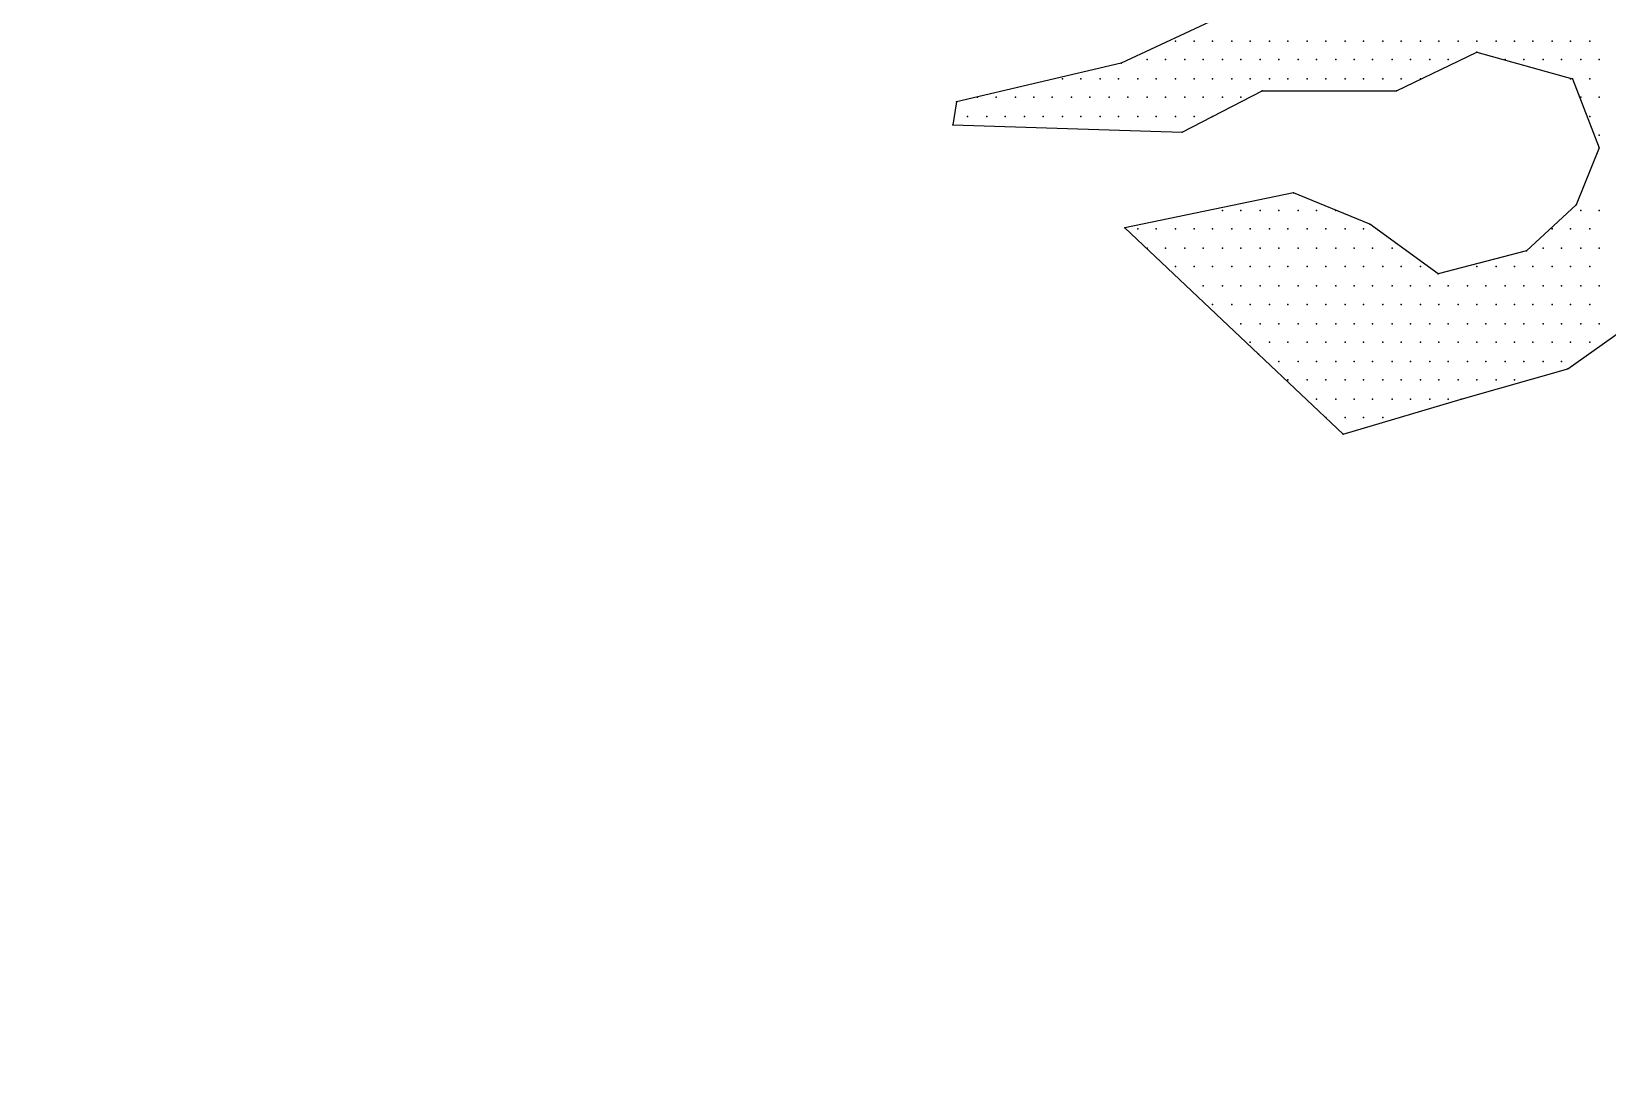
# Model space of a CAD drawing. Extents: x 204392 to 206166, y 706239 to 707835.
# Drawn here: x 204784.08 to 204802.15, y 707737.6 to 707749.63 of the extents above; entities that cross this region are included whole.
import ezdxf

# ---------------------------------------------------------------- set-up
doc = ezdxf.new("R2010")
doc.units = 0
doc.header["$LTSCALE"] = 7
doc.header["$MEASUREMENT"] = 0
doc.layers.add('FNCP001', color=2, linetype='Continuous')
doc.layers.add('KOTERET', color=1, linetype='Continuous')

# ---------------------------------------------------------------- blocks, each defined once
blk = doc.blocks.new('elips')
at = {"layer": 'KOTERET', "color": 1, "linetype": 'Continuous'}
blk.add_lwpolyline([(183470.016, 676895.4537, 0.049045), (183480.4615, 676894.7042, 0.072972), (183495.7682, 676897.3644, 0.125195), (183505.5539, 676902.7006, 0.103069), (183510.8901, 676910.222, 0.035565), (183511.2437, 676911.7474, 0.105225), (183511.0009, 676916.3288, 0.105504), (183506.2242, 676923.6021, 0.107235), (183498.7609, 676928.3419, 0.064474), (183486.278, 676931.7833, 0.055181), (183475.1886, 676932.1158, 0.081162), (183462.1621, 676929.4398, 0.05669), (183453.886, 676925.1539, 0.171614), (183447.8425, 676918.1287, 0.076301), (183446.9293, 676914.0117, 0.117637), (183448.3967, 676907.7307, 0.130118), (183453.0995, 676902.3945, 0.070334), (183462.7691, 676897.2958, 0.047983), (183470.016, 676895.4537)], format="xyb", dxfattribs=at)
at = {"layer": 'KOTERET', "color": 2, "linetype": 'Continuous'}
for points in [[(183504.6249, 676920.335), (183503.8385, 676919.9655)], [(183504.1499, 676920.0922), (183504.1499, 676920.0922)], [(183504.2555, 676920.0922), (183504.2555, 676920.0922)], [(183504.361, 676920.0922), (183504.361, 676920.0922)], [(183504.4719, 676920.0922), (183504.4719, 676920.0922)], [(183504.5774, 676920.0922), (183504.5774, 676920.0922)], [(183504.6883, 676920.0922), (183504.6883, 676920.0922)], [(183504.7938, 676920.0922), (183504.7938, 676920.0922)], [(183504.9047, 676920.0922), (183504.9047, 676920.0922)], [(183505.0102, 676920.0922), (183505.0102, 676920.0922)], [(183505.1211, 676920.0922), (183505.1211, 676920.0922)], [(183505.2266, 676920.0922), (183505.2266, 676920.0922)], [(183505.3375, 676920.0922), (183505.3375, 676920.0922)], [(183505.4166, 676919.8071), (183505.8758, 676920.0288)], [(183505.443, 676920.0922), (183505.443, 676920.0922)], [(183505.5539, 676920.0922), (183505.5539, 676920.0922)], [(183505.6594, 676920.0922), (183505.6594, 676920.0922)], [(183505.7703, 676920.0922), (183505.7703, 676920.0922)], [(183505.8758, 676920.0922), (183505.8758, 676920.0922)], [(183505.8758, 676920.0288), (183506.4248, 676919.8758)], [(183505.9867, 676920.0922), (183505.9867, 676920.0922)], [(183506.0923, 676920.0922), (183506.0923, 676920.0922)], [(183506.1978, 676920.0922), (183506.1978, 676920.0922)], [(183506.3087, 676920.0922), (183506.3087, 676920.0922)], [(183506.4142, 676920.0922), (183506.4142, 676920.0922)], [(183506.5251, 676920.0922), (183506.5251, 676920.0922)], [(183503.8385, 676919.9655), (183502.8937, 676919.7438)], [(183503.9863, 676919.9866), (183503.9863, 676919.9866)], [(183504.0918, 676919.9866), (183504.0918, 676919.9866)], [(183504.2027, 676919.9866), (183504.2027, 676919.9866)], [(183504.3082, 676919.9866), (183504.3082, 676919.9866)], [(183504.4191, 676919.9866), (183504.4191, 676919.9866)], [(183504.5246, 676919.9866), (183504.5246, 676919.9866)], [(183504.6355, 676919.9866), (183504.6355, 676919.9866)], [(183504.741, 676919.9866), (183504.741, 676919.9866)], [(183504.8519, 676919.9866), (183504.8519, 676919.9866)], [(183504.9574, 676919.9866), (183504.9574, 676919.9866)], [(183505.0683, 676919.9866), (183505.0683, 676919.9866)], [(183505.1739, 676919.9866), (183505.1739, 676919.9866)], [(183505.2794, 676919.9866), (183505.2794, 676919.9866)], [(183505.3903, 676919.9866), (183505.3903, 676919.9866)], [(183505.4958, 676919.9866), (183505.4958, 676919.9866)], [(183505.6067, 676919.9866), (183505.6067, 676919.9866)], [(183505.7122, 676919.9866), (183505.7122, 676919.9866)], [(183506.0395, 676919.9866), (183506.0395, 676919.9866)], [(183506.145, 676919.9866), (183506.145, 676919.9866)], [(183506.2559, 676919.9866), (183506.2559, 676919.9866)], [(183506.3614, 676919.9866), (183506.3614, 676919.9866)], [(183506.4723, 676919.9866), (183506.4723, 676919.9866)], [(183506.5778, 676919.9866), (183506.5778, 676919.9866)], [(183503.5007, 676919.8758), (183503.5007, 676919.8758)], [(183503.6062, 676919.8758), (183503.6062, 676919.8758)], [(183503.7171, 676919.8758), (183503.7171, 676919.8758)], [(183503.8226, 676919.8758), (183503.8226, 676919.8758)], [(183503.9335, 676919.8758), (183503.9335, 676919.8758)], [(183504.039, 676919.8758), (183504.039, 676919.8758)], [(183504.1499, 676919.8758), (183504.1499, 676919.8758)], [(183504.2555, 676919.8758), (183504.2555, 676919.8758)], [(183504.361, 676919.8758), (183504.361, 676919.8758)], [(183504.4719, 676919.8758), (183504.4719, 676919.8758)], [(183504.5774, 676919.8758), (183504.5774, 676919.8758)], [(183504.6883, 676919.8758), (183504.6883, 676919.8758)], [(183504.7938, 676919.8758), (183504.7938, 676919.8758)], [(183504.9047, 676919.8758), (183504.9047, 676919.8758)], [(183505.0102, 676919.8758), (183505.0102, 676919.8758)], [(183505.1211, 676919.8758), (183505.1211, 676919.8758)], [(183505.2266, 676919.8758), (183505.2266, 676919.8758)], [(183505.3375, 676919.8758), (183505.3375, 676919.8758)], [(183505.443, 676919.8758), (183505.443, 676919.8758)], [(183505.5539, 676919.8758), (183505.5539, 676919.8758)], [(183506.4142, 676919.8758), (183506.4142, 676919.8758)], [(183506.4248, 676919.8758), (183506.5778, 676919.4799)], [(183506.5251, 676919.8758), (183506.5251, 676919.8758)], [(183502.8937, 676919.7438), (183502.8726, 676919.6119)], [(183502.8937, 676919.7438), (183502.8937, 676919.7438)], [(183503.0151, 676919.7702), (183503.0151, 676919.7702)], [(183503.1206, 676919.7702), (183503.1206, 676919.7702)], [(183503.2315, 676919.7702), (183503.2315, 676919.7702)], [(183503.3371, 676919.7702), (183503.3371, 676919.7702)], [(183503.4426, 676919.7702), (183503.4426, 676919.7702)], [(183503.5535, 676919.7702), (183503.5535, 676919.7702)], [(183503.659, 676919.7702), (183503.659, 676919.7702)], [(183503.7699, 676919.7702), (183503.7699, 676919.7702)], [(183503.8754, 676919.7702), (183503.8754, 676919.7702)], [(183503.9863, 676919.7702), (183503.9863, 676919.7702)], [(183504.0918, 676919.7702), (183504.0918, 676919.7702)], [(183504.1868, 676919.5696), (183504.646, 676919.8071)], [(183504.2027, 676919.7702), (183504.2027, 676919.7702)], [(183504.3082, 676919.7702), (183504.3082, 676919.7702)], [(183504.4191, 676919.7702), (183504.4191, 676919.7702)], [(183504.5246, 676919.7702), (183504.5246, 676919.7702)], [(183504.646, 676919.8071), (183505.4166, 676919.8071)], [(183506.4723, 676919.7702), (183506.4723, 676919.7702)], [(183506.5778, 676919.7702), (183506.5778, 676919.7702)], [(183502.957, 676919.6594), (183502.957, 676919.6594)], [(183503.0679, 676919.6594), (183503.0679, 676919.6594)], [(183503.1734, 676919.6594), (183503.1734, 676919.6594)], [(183503.2843, 676919.6594), (183503.2843, 676919.6594)], [(183503.3898, 676919.6594), (183503.3898, 676919.6594)], [(183503.5007, 676919.6594), (183503.5007, 676919.6594)], [(183503.6062, 676919.6594), (183503.6062, 676919.6594)], [(183503.7171, 676919.6594), (183503.7171, 676919.6594)], [(183503.8226, 676919.6594), (183503.8226, 676919.6594)], [(183503.9335, 676919.6594), (183503.9335, 676919.6594)], [(183504.039, 676919.6594), (183504.039, 676919.6594)], [(183504.1499, 676919.6594), (183504.1499, 676919.6594)], [(183504.2555, 676919.6594), (183504.2555, 676919.6594)], [(183504.361, 676919.6594), (183504.361, 676919.6594)], [(183506.5251, 676919.6594), (183506.5251, 676919.6594)], [(183502.8726, 676919.6119), (183504.1868, 676919.5696)], [(183506.5778, 676919.4799), (183506.4459, 676919.1527)], [(183506.5778, 676919.5538), (183506.5778, 676919.5538)], [(183504.8255, 676919.2213), (183503.8596, 676919.0207)], [(183505.2636, 676919.0418), (183504.8255, 676919.2213)], [(183504.4191, 676919.121), (183504.4191, 676919.121)], [(183504.5246, 676919.121), (183504.5246, 676919.121)], [(183504.6355, 676919.121), (183504.6355, 676919.121)], [(183504.741, 676919.121), (183504.741, 676919.121)], [(183504.8519, 676919.121), (183504.8519, 676919.121)], [(183504.9574, 676919.121), (183504.9574, 676919.121)], [(183505.0683, 676919.121), (183505.0683, 676919.121)], [(183506.4459, 676919.1527), (183506.1609, 676918.8887)], [(183506.4723, 676919.121), (183506.4723, 676919.121)], [(183506.5778, 676919.121), (183506.5778, 676919.121)], [(183503.8596, 676919.0207), (183504.6249, 676918.2976)], [(183505.6542, 676918.7568), (183505.2636, 676919.0418)], [(183503.9335, 676919.0154), (183503.9335, 676919.0154)], [(183504.039, 676919.0154), (183504.039, 676919.0154)], [(183504.1499, 676919.0154), (183504.1499, 676919.0154)], [(183504.2555, 676919.0154), (183504.2555, 676919.0154)], [(183504.361, 676919.0154), (183504.361, 676919.0154)], [(183504.4719, 676919.0154), (183504.4719, 676919.0154)], [(183504.5774, 676919.0154), (183504.5774, 676919.0154)], [(183504.6883, 676919.0154), (183504.6883, 676919.0154)], [(183504.7938, 676919.0154), (183504.7938, 676919.0154)], [(183504.9047, 676919.0154), (183504.9047, 676919.0154)], [(183505.0102, 676919.0154), (183505.0102, 676919.0154)], [(183505.1211, 676919.0154), (183505.1211, 676919.0154)], [(183505.2266, 676919.0154), (183505.2266, 676919.0154)], [(183506.3087, 676919.0154), (183506.3087, 676919.0154)], [(183506.4142, 676919.0154), (183506.4142, 676919.0154)], [(183506.5251, 676919.0154), (183506.5251, 676919.0154)], [(183503.9863, 676918.9046), (183503.9863, 676918.9046)], [(183504.0918, 676918.9046), (183504.0918, 676918.9046)], [(183504.2027, 676918.9046), (183504.2027, 676918.9046)], [(183504.3082, 676918.9046), (183504.3082, 676918.9046)], [(183504.4191, 676918.9046), (183504.4191, 676918.9046)], [(183504.5246, 676918.9046), (183504.5246, 676918.9046)], [(183504.6355, 676918.9046), (183504.6355, 676918.9046)], [(183504.741, 676918.9046), (183504.741, 676918.9046)], [(183504.8519, 676918.9046), (183504.8519, 676918.9046)], [(183504.9574, 676918.9046), (183504.9574, 676918.9046)], [(183505.0683, 676918.9046), (183505.0683, 676918.9046)], [(183505.1739, 676918.9046), (183505.1739, 676918.9046)], [(183505.2794, 676918.9046), (183505.2794, 676918.9046)], [(183505.3903, 676918.9046), (183505.3903, 676918.9046)], [(183506.1609, 676918.8887), (183505.6542, 676918.7568)], [(183506.2559, 676918.9046), (183506.2559, 676918.9046)], [(183506.3614, 676918.9046), (183506.3614, 676918.9046)], [(183506.4723, 676918.9046), (183506.4723, 676918.9046)], [(183506.5778, 676918.9046), (183506.5778, 676918.9046)], [(183504.1499, 676918.799), (183504.1499, 676918.799)], [(183504.2555, 676918.799), (183504.2555, 676918.799)], [(183504.361, 676918.799), (183504.361, 676918.799)], [(183504.4719, 676918.799), (183504.4719, 676918.799)], [(183504.5774, 676918.799), (183504.5774, 676918.799)], [(183504.6883, 676918.799), (183504.6883, 676918.799)], [(183504.7938, 676918.799), (183504.7938, 676918.799)], [(183504.9047, 676918.799), (183504.9047, 676918.799)], [(183505.0102, 676918.799), (183505.0102, 676918.799)], [(183505.1211, 676918.799), (183505.1211, 676918.799)], [(183505.2266, 676918.799), (183505.2266, 676918.799)], [(183505.3375, 676918.799), (183505.3375, 676918.799)], [(183505.443, 676918.799), (183505.443, 676918.799)], [(183505.5539, 676918.799), (183505.5539, 676918.799)], [(183505.8758, 676918.799), (183505.8758, 676918.799)], [(183505.9867, 676918.799), (183505.9867, 676918.799)], [(183506.0923, 676918.799), (183506.0923, 676918.799)], [(183506.1978, 676918.799), (183506.1978, 676918.799)], [(183506.3087, 676918.799), (183506.3087, 676918.799)], [(183506.4142, 676918.799), (183506.4142, 676918.799)], [(183506.5251, 676918.799), (183506.5251, 676918.799)], [(183504.3082, 676918.6882), (183504.3082, 676918.6882)], [(183504.4191, 676918.6882), (183504.4191, 676918.6882)], [(183504.5246, 676918.6882), (183504.5246, 676918.6882)], [(183504.6355, 676918.6882), (183504.6355, 676918.6882)], [(183504.741, 676918.6882), (183504.741, 676918.6882)], [(183504.8519, 676918.6882), (183504.8519, 676918.6882)], [(183504.9574, 676918.6882), (183504.9574, 676918.6882)], [(183505.0683, 676918.6882), (183505.0683, 676918.6882)], [(183505.1739, 676918.6882), (183505.1739, 676918.6882)], [(183505.2794, 676918.6882), (183505.2794, 676918.6882)], [(183505.3903, 676918.6882), (183505.3903, 676918.6882)], [(183505.4958, 676918.6882), (183505.4958, 676918.6882)], [(183505.6067, 676918.6882), (183505.6067, 676918.6882)], [(183505.7122, 676918.6882), (183505.7122, 676918.6882)], [(183505.8231, 676918.6882), (183505.8231, 676918.6882)], [(183505.9286, 676918.6882), (183505.9286, 676918.6882)], [(183506.0395, 676918.6882), (183506.0395, 676918.6882)], [(183506.145, 676918.6882), (183506.145, 676918.6882)], [(183506.2559, 676918.6882), (183506.2559, 676918.6882)], [(183506.3614, 676918.6882), (183506.3614, 676918.6882)], [(183506.4723, 676918.6882), (183506.4723, 676918.6882)], [(183506.5778, 676918.6882), (183506.5778, 676918.6882)], [(183504.361, 676918.5826), (183504.361, 676918.5826)], [(183504.4719, 676918.5826), (183504.4719, 676918.5826)], [(183504.5774, 676918.5826), (183504.5774, 676918.5826)], [(183504.6883, 676918.5826), (183504.6883, 676918.5826)], [(183504.7938, 676918.5826), (183504.7938, 676918.5826)], [(183504.9047, 676918.5826), (183504.9047, 676918.5826)], [(183505.0102, 676918.5826), (183505.0102, 676918.5826)], [(183505.1211, 676918.5826), (183505.1211, 676918.5826)], [(183505.2266, 676918.5826), (183505.2266, 676918.5826)], [(183505.3375, 676918.5826), (183505.3375, 676918.5826)], [(183505.443, 676918.5826), (183505.443, 676918.5826)], [(183505.5539, 676918.5826), (183505.5539, 676918.5826)], [(183505.6594, 676918.5826), (183505.6594, 676918.5826)], [(183505.7703, 676918.5826), (183505.7703, 676918.5826)], [(183505.8758, 676918.5826), (183505.8758, 676918.5826)], [(183505.9867, 676918.5826), (183505.9867, 676918.5826)], [(183506.0923, 676918.5826), (183506.0923, 676918.5826)], [(183506.1978, 676918.5826), (183506.1978, 676918.5826)], [(183506.3087, 676918.5826), (183506.3087, 676918.5826)], [(183506.3984, 676918.2131), (183507.0159, 676918.6512)], [(183506.4142, 676918.5826), (183506.4142, 676918.5826)], [(183506.5251, 676918.5826), (183506.5251, 676918.5826)], [(183504.5246, 676918.4718), (183504.5246, 676918.4718)], [(183504.6355, 676918.4718), (183504.6355, 676918.4718)], [(183504.741, 676918.4718), (183504.741, 676918.4718)], [(183504.8519, 676918.4718), (183504.8519, 676918.4718)], [(183504.9574, 676918.4718), (183504.9574, 676918.4718)], [(183505.0683, 676918.4718), (183505.0683, 676918.4718)], [(183505.1739, 676918.4718), (183505.1739, 676918.4718)], [(183505.2794, 676918.4718), (183505.2794, 676918.4718)], [(183505.3903, 676918.4718), (183505.3903, 676918.4718)], [(183505.4958, 676918.4718), (183505.4958, 676918.4718)], [(183505.6067, 676918.4718), (183505.6067, 676918.4718)], [(183505.7122, 676918.4718), (183505.7122, 676918.4718)], [(183505.8231, 676918.4718), (183505.8231, 676918.4718)], [(183505.9286, 676918.4718), (183505.9286, 676918.4718)], [(183506.0395, 676918.4718), (183506.0395, 676918.4718)], [(183506.145, 676918.4718), (183506.145, 676918.4718)], [(183506.2559, 676918.4718), (183506.2559, 676918.4718)], [(183506.3614, 676918.4718), (183506.3614, 676918.4718)], [(183506.4723, 676918.4718), (183506.4723, 676918.4718)], [(183506.5778, 676918.4718), (183506.5778, 676918.4718)], [(183504.5774, 676918.3662), (183504.5774, 676918.3662)], [(183504.6249, 676918.2976), (183505.1105, 676917.8384)], [(183504.6883, 676918.3662), (183504.6883, 676918.3662)], [(183504.7938, 676918.3662), (183504.7938, 676918.3662)], [(183504.9047, 676918.3662), (183504.9047, 676918.3662)], [(183505.0102, 676918.3662), (183505.0102, 676918.3662)], [(183505.1211, 676918.3662), (183505.1211, 676918.3662)], [(183505.2266, 676918.3662), (183505.2266, 676918.3662)], [(183505.3375, 676918.3662), (183505.3375, 676918.3662)], [(183505.443, 676918.3662), (183505.443, 676918.3662)], [(183505.5539, 676918.3662), (183505.5539, 676918.3662)], [(183505.6594, 676918.3662), (183505.6594, 676918.3662)], [(183505.7703, 676918.3662), (183505.7703, 676918.3662)], [(183505.8758, 676918.3662), (183505.8758, 676918.3662)], [(183505.9867, 676918.3662), (183505.9867, 676918.3662)], [(183506.0923, 676918.3662), (183506.0923, 676918.3662)], [(183506.1978, 676918.3662), (183506.1978, 676918.3662)], [(183506.3087, 676918.3662), (183506.3087, 676918.3662)], [(183506.4142, 676918.3662), (183506.4142, 676918.3662)], [(183506.5251, 676918.3662), (183506.5251, 676918.3662)], [(183504.741, 676918.2554), (183504.741, 676918.2554)], [(183504.8519, 676918.2554), (183504.8519, 676918.2554)], [(183504.9574, 676918.2554), (183504.9574, 676918.2554)], [(183505.0683, 676918.2554), (183505.0683, 676918.2554)], [(183505.1739, 676918.2554), (183505.1739, 676918.2554)], [(183505.2794, 676918.2554), (183505.2794, 676918.2554)], [(183505.3903, 676918.2554), (183505.3903, 676918.2554)], [(183505.4958, 676918.2554), (183505.4958, 676918.2554)], [(183505.6067, 676918.2554), (183505.6067, 676918.2554)], [(183505.7122, 676918.2554), (183505.7122, 676918.2554)], [(183505.7861, 676918.039), (183506.3984, 676918.2131)], [(183505.8231, 676918.2554), (183505.8231, 676918.2554)], [(183505.9286, 676918.2554), (183505.9286, 676918.2554)], [(183506.0395, 676918.2554), (183506.0395, 676918.2554)], [(183506.145, 676918.2554), (183506.145, 676918.2554)], [(183506.2559, 676918.2554), (183506.2559, 676918.2554)], [(183506.3614, 676918.2554), (183506.3614, 676918.2554)], [(183504.7938, 676918.1498), (183504.7938, 676918.1498)], [(183504.9047, 676918.1498), (183504.9047, 676918.1498)], [(183505.0102, 676918.1498), (183505.0102, 676918.1498)], [(183505.1211, 676918.1498), (183505.1211, 676918.1498)], [(183505.2266, 676918.1498), (183505.2266, 676918.1498)], [(183505.3375, 676918.1498), (183505.3375, 676918.1498)], [(183505.443, 676918.1498), (183505.443, 676918.1498)], [(183505.5539, 676918.1498), (183505.5539, 676918.1498)], [(183505.6594, 676918.1498), (183505.6594, 676918.1498)], [(183505.7703, 676918.1498), (183505.7703, 676918.1498)], [(183505.8758, 676918.1498), (183505.8758, 676918.1498)], [(183505.9867, 676918.1498), (183505.9867, 676918.1498)], [(183506.0923, 676918.1498), (183506.0923, 676918.1498)], [(183504.9574, 676918.039), (183504.9574, 676918.039)], [(183505.0683, 676918.039), (183505.0683, 676918.039)], [(183505.1105, 676917.8384), (183505.7861, 676918.039)], [(183505.1739, 676918.039), (183505.1739, 676918.039)], [(183505.2794, 676918.039), (183505.2794, 676918.039)], [(183505.3903, 676918.039), (183505.3903, 676918.039)], [(183505.4958, 676918.039), (183505.4958, 676918.039)], [(183505.6067, 676918.039), (183505.6067, 676918.039)], [(183505.7122, 676918.039), (183505.7122, 676918.039)], [(183505.0102, 676917.9334), (183505.0102, 676917.9334)], [(183505.1211, 676917.9334), (183505.1211, 676917.9334)], [(183505.2266, 676917.9334), (183505.2266, 676917.9334)], [(183505.3375, 676917.9334), (183505.3375, 676917.9334)]]:
    blk.add_lwpolyline(points, dxfattribs=at)
at = {"layer": 'KOTERET', "color": 1}
for p in [(183504.1499, 676920.0922), (183504.1499, 676920.0922), (183504.2555, 676920.0922), (183504.2555, 676920.0922), (183504.361, 676920.0922), (183504.361, 676920.0922), (183504.4719, 676920.0922), (183504.4719, 676920.0922), (183504.5774, 676920.0922), (183504.5774, 676920.0922), (183504.6883, 676920.0922), (183504.6883, 676920.0922), (183504.7938, 676920.0922), (183504.7938, 676920.0922), (183504.9047, 676920.0922), (183504.9047, 676920.0922), (183505.0102, 676920.0922), (183505.0102, 676920.0922), (183505.1211, 676920.0922), (183505.1211, 676920.0922), (183505.2266, 676920.0922), (183505.2266, 676920.0922), (183505.3375, 676920.0922), (183505.3375, 676920.0922), (183505.443, 676920.0922), (183505.443, 676920.0922), (183505.5539, 676920.0922), (183505.5539, 676920.0922), (183505.6594, 676920.0922), (183505.6594, 676920.0922), (183505.7703, 676920.0922), (183505.7703, 676920.0922), (183505.8758, 676920.0922), (183505.8758, 676920.0922), (183505.8758, 676920.0288), (183505.8758, 676920.0288), (183505.9867, 676920.0922), (183505.9867, 676920.0922), (183506.0923, 676920.0922), (183506.0923, 676920.0922), (183506.1978, 676920.0922), (183506.1978, 676920.0922), (183506.3087, 676920.0922), (183506.3087, 676920.0922), (183506.4142, 676920.0922), (183506.4142, 676920.0922), (183506.5251, 676920.0922), (183506.5251, 676920.0922), (183503.8385, 676919.9655), (183503.8385, 676919.9655), (183503.9863, 676919.9866), (183503.9863, 676919.9866), (183504.0918, 676919.9866), (183504.0918, 676919.9866), (183504.2027, 676919.9866), (183504.2027, 676919.9866), (183504.3082, 676919.9866), (183504.3082, 676919.9866), (183504.4191, 676919.9866), (183504.4191, 676919.9866), (183504.5246, 676919.9866), (183504.5246, 676919.9866), (183504.6355, 676919.9866), (183504.6355, 676919.9866), (183504.741, 676919.9866), (183504.741, 676919.9866), (183504.8519, 676919.9866), (183504.8519, 676919.9866), (183504.9574, 676919.9866), (183504.9574, 676919.9866), (183505.0683, 676919.9866), (183505.0683, 676919.9866), (183505.1739, 676919.9866), (183505.1739, 676919.9866), (183505.2794, 676919.9866), (183505.2794, 676919.9866), (183505.3903, 676919.9866), (183505.3903, 676919.9866), (183505.4958, 676919.9866), (183505.4958, 676919.9866), (183505.6067, 676919.9866), (183505.6067, 676919.9866), (183505.7122, 676919.9866), (183505.7122, 676919.9866), (183506.0395, 676919.9866), (183506.0395, 676919.9866), (183506.145, 676919.9866), (183506.145, 676919.9866), (183506.2559, 676919.9866), (183506.2559, 676919.9866), (183506.3614, 676919.9866), (183506.3614, 676919.9866), (183506.4723, 676919.9866), (183506.4723, 676919.9866), (183506.5778, 676919.9866), (183506.5778, 676919.9866), (183503.5007, 676919.8758), (183503.5007, 676919.8758), (183503.6062, 676919.8758), (183503.6062, 676919.8758), (183503.7171, 676919.8758), (183503.7171, 676919.8758), (183503.8226, 676919.8758), (183503.8226, 676919.8758), (183503.9335, 676919.8758), (183503.9335, 676919.8758), (183504.039, 676919.8758), (183504.039, 676919.8758), (183504.1499, 676919.8758), (183504.1499, 676919.8758), (183504.2555, 676919.8758), (183504.2555, 676919.8758), (183504.361, 676919.8758), (183504.361, 676919.8758), (183504.4719, 676919.8758), (183504.4719, 676919.8758), (183504.5774, 676919.8758), (183504.5774, 676919.8758), (183504.6883, 676919.8758), (183504.6883, 676919.8758), (183504.7938, 676919.8758), (183504.7938, 676919.8758), (183504.9047, 676919.8758), (183504.9047, 676919.8758), (183505.0102, 676919.8758), (183505.0102, 676919.8758), (183505.1211, 676919.8758), (183505.1211, 676919.8758), (183505.2266, 676919.8758), (183505.2266, 676919.8758), (183505.3375, 676919.8758), (183505.3375, 676919.8758), (183505.443, 676919.8758), (183505.443, 676919.8758), (183505.5539, 676919.8758), (183505.5539, 676919.8758), (183506.4142, 676919.8758), (183506.4142, 676919.8758), (183506.4248, 676919.8758), (183506.4248, 676919.8758), (183506.5251, 676919.8758), (183506.5251, 676919.8758), (183502.8937, 676919.7438), (183502.8937, 676919.7438), (183502.8937, 676919.7438), (183502.8937, 676919.7438), (183503.0151, 676919.7702), (183503.0151, 676919.7702), (183503.1206, 676919.7702), (183503.1206, 676919.7702), (183503.2315, 676919.7702), (183503.2315, 676919.7702), (183503.3371, 676919.7702), (183503.3371, 676919.7702), (183503.4426, 676919.7702), (183503.4426, 676919.7702), (183503.5535, 676919.7702), (183503.5535, 676919.7702), (183503.659, 676919.7702), (183503.659, 676919.7702), (183503.7699, 676919.7702), (183503.7699, 676919.7702), (183503.8754, 676919.7702), (183503.8754, 676919.7702), (183503.9863, 676919.7702), (183503.9863, 676919.7702), (183504.0918, 676919.7702), (183504.0918, 676919.7702), (183504.2027, 676919.7702), (183504.2027, 676919.7702), (183504.3082, 676919.7702), (183504.3082, 676919.7702), (183504.4191, 676919.7702), (183504.4191, 676919.7702), (183504.5246, 676919.7702), (183504.5246, 676919.7702), (183504.646, 676919.8071), (183504.646, 676919.8071), (183505.4166, 676919.8071), (183505.4166, 676919.8071), (183506.4723, 676919.7702), (183506.4723, 676919.7702), (183506.5778, 676919.7702), (183506.5778, 676919.7702), (183502.957, 676919.6594), (183502.957, 676919.6594), (183503.0679, 676919.6594), (183503.0679, 676919.6594), (183503.1734, 676919.6594), (183503.1734, 676919.6594), (183503.2843, 676919.6594), (183503.2843, 676919.6594), (183503.3898, 676919.6594), (183503.3898, 676919.6594), (183503.5007, 676919.6594), (183503.5007, 676919.6594), (183503.6062, 676919.6594), (183503.6062, 676919.6594), (183503.7171, 676919.6594), (183503.7171, 676919.6594), (183503.8226, 676919.6594), (183503.8226, 676919.6594), (183503.9335, 676919.6594), (183503.9335, 676919.6594), (183504.039, 676919.6594), (183504.039, 676919.6594), (183504.1499, 676919.6594), (183504.1499, 676919.6594), (183504.2555, 676919.6594), (183504.2555, 676919.6594), (183504.361, 676919.6594), (183504.361, 676919.6594), (183506.5251, 676919.6594), (183506.5251, 676919.6594), (183502.8726, 676919.6119), (183502.8726, 676919.6119), (183504.1868, 676919.5696), (183504.1868, 676919.5696), (183506.5778, 676919.5538), (183506.5778, 676919.5538), (183506.5778, 676919.4799), (183506.5778, 676919.4799), (183504.8255, 676919.2213), (183504.8255, 676919.2213), (183504.4191, 676919.121), (183504.4191, 676919.121), (183504.5246, 676919.121), (183504.5246, 676919.121), (183504.6355, 676919.121), (183504.6355, 676919.121), (183504.741, 676919.121), (183504.741, 676919.121), (183504.8519, 676919.121), (183504.8519, 676919.121), (183504.9574, 676919.121), (183504.9574, 676919.121), (183505.0683, 676919.121), (183505.0683, 676919.121), (183506.4459, 676919.1527), (183506.4459, 676919.1527), (183506.4723, 676919.121), (183506.4723, 676919.121), (183506.5778, 676919.121), (183506.5778, 676919.121), (183503.8596, 676919.0207), (183503.8596, 676919.0207), (183505.2636, 676919.0418), (183505.2636, 676919.0418), (183503.9335, 676919.0154), (183503.9335, 676919.0154), (183504.039, 676919.0154), (183504.039, 676919.0154), (183504.1499, 676919.0154), (183504.1499, 676919.0154), (183504.2555, 676919.0154), (183504.2555, 676919.0154), (183504.361, 676919.0154), (183504.361, 676919.0154), (183504.4719, 676919.0154), (183504.4719, 676919.0154), (183504.5774, 676919.0154), (183504.5774, 676919.0154), (183504.6883, 676919.0154), (183504.6883, 676919.0154), (183504.7938, 676919.0154), (183504.7938, 676919.0154), (183504.9047, 676919.0154), (183504.9047, 676919.0154), (183505.0102, 676919.0154), (183505.0102, 676919.0154), (183505.1211, 676919.0154), (183505.1211, 676919.0154), (183505.2266, 676919.0154), (183505.2266, 676919.0154), (183506.3087, 676919.0154), (183506.3087, 676919.0154), (183506.4142, 676919.0154), (183506.4142, 676919.0154), (183506.5251, 676919.0154), (183506.5251, 676919.0154), (183503.9863, 676918.9046), (183503.9863, 676918.9046), (183504.0918, 676918.9046), (183504.0918, 676918.9046), (183504.2027, 676918.9046), (183504.2027, 676918.9046), (183504.3082, 676918.9046), (183504.3082, 676918.9046), (183504.4191, 676918.9046), (183504.4191, 676918.9046), (183504.5246, 676918.9046), (183504.5246, 676918.9046), (183504.6355, 676918.9046), (183504.6355, 676918.9046), (183504.741, 676918.9046), (183504.741, 676918.9046), (183504.8519, 676918.9046), (183504.8519, 676918.9046), (183504.9574, 676918.9046), (183504.9574, 676918.9046), (183505.0683, 676918.9046), (183505.0683, 676918.9046), (183505.1739, 676918.9046), (183505.1739, 676918.9046), (183505.2794, 676918.9046), (183505.2794, 676918.9046), (183505.3903, 676918.9046), (183505.3903, 676918.9046), (183506.1609, 676918.8887), (183506.1609, 676918.8887), (183506.2559, 676918.9046), (183506.2559, 676918.9046), (183506.3614, 676918.9046), (183506.3614, 676918.9046), (183506.4723, 676918.9046), (183506.4723, 676918.9046), (183506.5778, 676918.9046), (183506.5778, 676918.9046), (183504.1499, 676918.799), (183504.1499, 676918.799), (183504.2555, 676918.799), (183504.2555, 676918.799), (183504.361, 676918.799), (183504.361, 676918.799), (183504.4719, 676918.799), (183504.4719, 676918.799), (183504.5774, 676918.799), (183504.5774, 676918.799), (183504.6883, 676918.799), (183504.6883, 676918.799), (183504.7938, 676918.799), (183504.7938, 676918.799), (183504.9047, 676918.799), (183504.9047, 676918.799), (183505.0102, 676918.799), (183505.0102, 676918.799), (183505.1211, 676918.799), (183505.1211, 676918.799), (183505.2266, 676918.799), (183505.2266, 676918.799), (183505.3375, 676918.799), (183505.3375, 676918.799), (183505.443, 676918.799), (183505.443, 676918.799), (183505.5539, 676918.799), (183505.5539, 676918.799), (183505.6542, 676918.7568), (183505.6542, 676918.7568), (183505.8758, 676918.799), (183505.8758, 676918.799), (183505.9867, 676918.799), (183505.9867, 676918.799), (183506.0923, 676918.799), (183506.0923, 676918.799), (183506.1978, 676918.799), (183506.1978, 676918.799), (183506.3087, 676918.799), (183506.3087, 676918.799), (183506.4142, 676918.799), (183506.4142, 676918.799), (183506.5251, 676918.799), (183506.5251, 676918.799), (183504.3082, 676918.6882), (183504.3082, 676918.6882), (183504.4191, 676918.6882), (183504.4191, 676918.6882), (183504.5246, 676918.6882), (183504.5246, 676918.6882), (183504.6355, 676918.6882), (183504.6355, 676918.6882), (183504.741, 676918.6882), (183504.741, 676918.6882), (183504.8519, 676918.6882), (183504.8519, 676918.6882), (183504.9574, 676918.6882), (183504.9574, 676918.6882), (183505.0683, 676918.6882), (183505.0683, 676918.6882), (183505.1739, 676918.6882), (183505.1739, 676918.6882), (183505.2794, 676918.6882), (183505.2794, 676918.6882), (183505.3903, 676918.6882), (183505.3903, 676918.6882), (183505.4958, 676918.6882), (183505.4958, 676918.6882), (183505.6067, 676918.6882), (183505.6067, 676918.6882), (183505.7122, 676918.6882), (183505.7122, 676918.6882), (183505.8231, 676918.6882), (183505.8231, 676918.6882), (183505.9286, 676918.6882), (183505.9286, 676918.6882), (183506.0395, 676918.6882), (183506.0395, 676918.6882), (183506.145, 676918.6882), (183506.145, 676918.6882), (183506.2559, 676918.6882), (183506.2559, 676918.6882), (183506.3614, 676918.6882), (183506.3614, 676918.6882), (183506.4723, 676918.6882), (183506.4723, 676918.6882), (183506.5778, 676918.6882), (183506.5778, 676918.6882), (183504.361, 676918.5826), (183504.361, 676918.5826), (183504.4719, 676918.5826), (183504.4719, 676918.5826), (183504.5774, 676918.5826), (183504.5774, 676918.5826), (183504.6883, 676918.5826), (183504.6883, 676918.5826), (183504.7938, 676918.5826), (183504.7938, 676918.5826), (183504.9047, 676918.5826), (183504.9047, 676918.5826), (183505.0102, 676918.5826), (183505.0102, 676918.5826), (183505.1211, 676918.5826), (183505.1211, 676918.5826), (183505.2266, 676918.5826), (183505.2266, 676918.5826), (183505.3375, 676918.5826), (183505.3375, 676918.5826), (183505.443, 676918.5826), (183505.443, 676918.5826), (183505.5539, 676918.5826), (183505.5539, 676918.5826), (183505.6594, 676918.5826), (183505.6594, 676918.5826), (183505.7703, 676918.5826), (183505.7703, 676918.5826), (183505.8758, 676918.5826), (183505.8758, 676918.5826), (183505.9867, 676918.5826), (183505.9867, 676918.5826), (183506.0923, 676918.5826), (183506.0923, 676918.5826), (183506.1978, 676918.5826), (183506.1978, 676918.5826), (183506.3087, 676918.5826), (183506.3087, 676918.5826), (183506.4142, 676918.5826), (183506.4142, 676918.5826), (183506.5251, 676918.5826), (183506.5251, 676918.5826), (183504.5246, 676918.4718), (183504.5246, 676918.4718), (183504.6355, 676918.4718), (183504.6355, 676918.4718), (183504.741, 676918.4718), (183504.741, 676918.4718), (183504.8519, 676918.4718), (183504.8519, 676918.4718), (183504.9574, 676918.4718), (183504.9574, 676918.4718), (183505.0683, 676918.4718), (183505.0683, 676918.4718), (183505.1739, 676918.4718), (183505.1739, 676918.4718), (183505.2794, 676918.4718), (183505.2794, 676918.4718), (183505.3903, 676918.4718), (183505.3903, 676918.4718), (183505.4958, 676918.4718), (183505.4958, 676918.4718), (183505.6067, 676918.4718), (183505.6067, 676918.4718), (183505.7122, 676918.4718), (183505.7122, 676918.4718), (183505.8231, 676918.4718), (183505.8231, 676918.4718), (183505.9286, 676918.4718), (183505.9286, 676918.4718), (183506.0395, 676918.4718), (183506.0395, 676918.4718), (183506.145, 676918.4718), (183506.145, 676918.4718), (183506.2559, 676918.4718), (183506.2559, 676918.4718), (183506.3614, 676918.4718), (183506.3614, 676918.4718), (183506.4723, 676918.4718), (183506.4723, 676918.4718), (183506.5778, 676918.4718), (183506.5778, 676918.4718), (183504.5774, 676918.3662), (183504.5774, 676918.3662), (183504.6249, 676918.2976), (183504.6249, 676918.2976), (183504.6883, 676918.3662), (183504.6883, 676918.3662), (183504.7938, 676918.3662), (183504.7938, 676918.3662), (183504.9047, 676918.3662), (183504.9047, 676918.3662), (183505.0102, 676918.3662), (183505.0102, 676918.3662), (183505.1211, 676918.3662), (183505.1211, 676918.3662), (183505.2266, 676918.3662), (183505.2266, 676918.3662), (183505.3375, 676918.3662), (183505.3375, 676918.3662), (183505.443, 676918.3662), (183505.443, 676918.3662), (183505.5539, 676918.3662), (183505.5539, 676918.3662), (183505.6594, 676918.3662), (183505.6594, 676918.3662), (183505.7703, 676918.3662), (183505.7703, 676918.3662), (183505.8758, 676918.3662), (183505.8758, 676918.3662), (183505.9867, 676918.3662), (183505.9867, 676918.3662), (183506.0923, 676918.3662), (183506.0923, 676918.3662), (183506.1978, 676918.3662), (183506.1978, 676918.3662), (183506.3087, 676918.3662), (183506.3087, 676918.3662), (183506.4142, 676918.3662), (183506.4142, 676918.3662), (183506.5251, 676918.3662), (183506.5251, 676918.3662), (183504.741, 676918.2554), (183504.741, 676918.2554), (183504.8519, 676918.2554), (183504.8519, 676918.2554), (183504.9574, 676918.2554), (183504.9574, 676918.2554), (183505.0683, 676918.2554), (183505.0683, 676918.2554), (183505.1739, 676918.2554), (183505.1739, 676918.2554), (183505.2794, 676918.2554), (183505.2794, 676918.2554), (183505.3903, 676918.2554), (183505.3903, 676918.2554), (183505.4958, 676918.2554), (183505.4958, 676918.2554), (183505.6067, 676918.2554), (183505.6067, 676918.2554), (183505.7122, 676918.2554), (183505.7122, 676918.2554), (183505.8231, 676918.2554), (183505.8231, 676918.2554), (183505.9286, 676918.2554), (183505.9286, 676918.2554), (183506.0395, 676918.2554), (183506.0395, 676918.2554), (183506.145, 676918.2554), (183506.145, 676918.2554), (183506.2559, 676918.2554), (183506.2559, 676918.2554), (183506.3614, 676918.2554), (183506.3614, 676918.2554), (183506.3984, 676918.2131), (183506.3984, 676918.2131), (183504.7938, 676918.1498), (183504.7938, 676918.1498), (183504.9047, 676918.1498), (183504.9047, 676918.1498), (183505.0102, 676918.1498), (183505.0102, 676918.1498), (183505.1211, 676918.1498), (183505.1211, 676918.1498), (183505.2266, 676918.1498), (183505.2266, 676918.1498), (183505.3375, 676918.1498), (183505.3375, 676918.1498), (183505.443, 676918.1498), (183505.443, 676918.1498), (183505.5539, 676918.1498), (183505.5539, 676918.1498), (183505.6594, 676918.1498), (183505.6594, 676918.1498), (183505.7703, 676918.1498), (183505.7703, 676918.1498), (183505.8758, 676918.1498), (183505.8758, 676918.1498), (183505.9867, 676918.1498), (183505.9867, 676918.1498), (183506.0923, 676918.1498), (183506.0923, 676918.1498), (183504.9574, 676918.039), (183504.9574, 676918.039), (183505.0683, 676918.039), (183505.0683, 676918.039), (183505.1739, 676918.039), (183505.1739, 676918.039), (183505.2794, 676918.039), (183505.2794, 676918.039), (183505.3903, 676918.039), (183505.3903, 676918.039), (183505.4958, 676918.039), (183505.4958, 676918.039), (183505.6067, 676918.039), (183505.6067, 676918.039), (183505.7122, 676918.039), (183505.7122, 676918.039), (183505.7861, 676918.039), (183505.7861, 676918.039), (183505.0102, 676917.9334), (183505.0102, 676917.9334), (183505.1211, 676917.9334), (183505.1211, 676917.9334), (183505.2266, 676917.9334), (183505.2266, 676917.9334), (183505.3375, 676917.9334), (183505.3375, 676917.9334), (183505.1105, 676917.8384), (183505.1105, 676917.8384)]:
    blk.add_point(p, dxfattribs=at)

msp = doc.modelspace()

# ---------------------------------------------------------------- block references
at = {"layer": 'FNCP001', "xscale": 2, "yscale": 2, "zscale": 2}
msp.add_blockref('elips', (-162211.1, -646090.662), dxfattribs=at)

doc.saveas('drawing.dxf')
